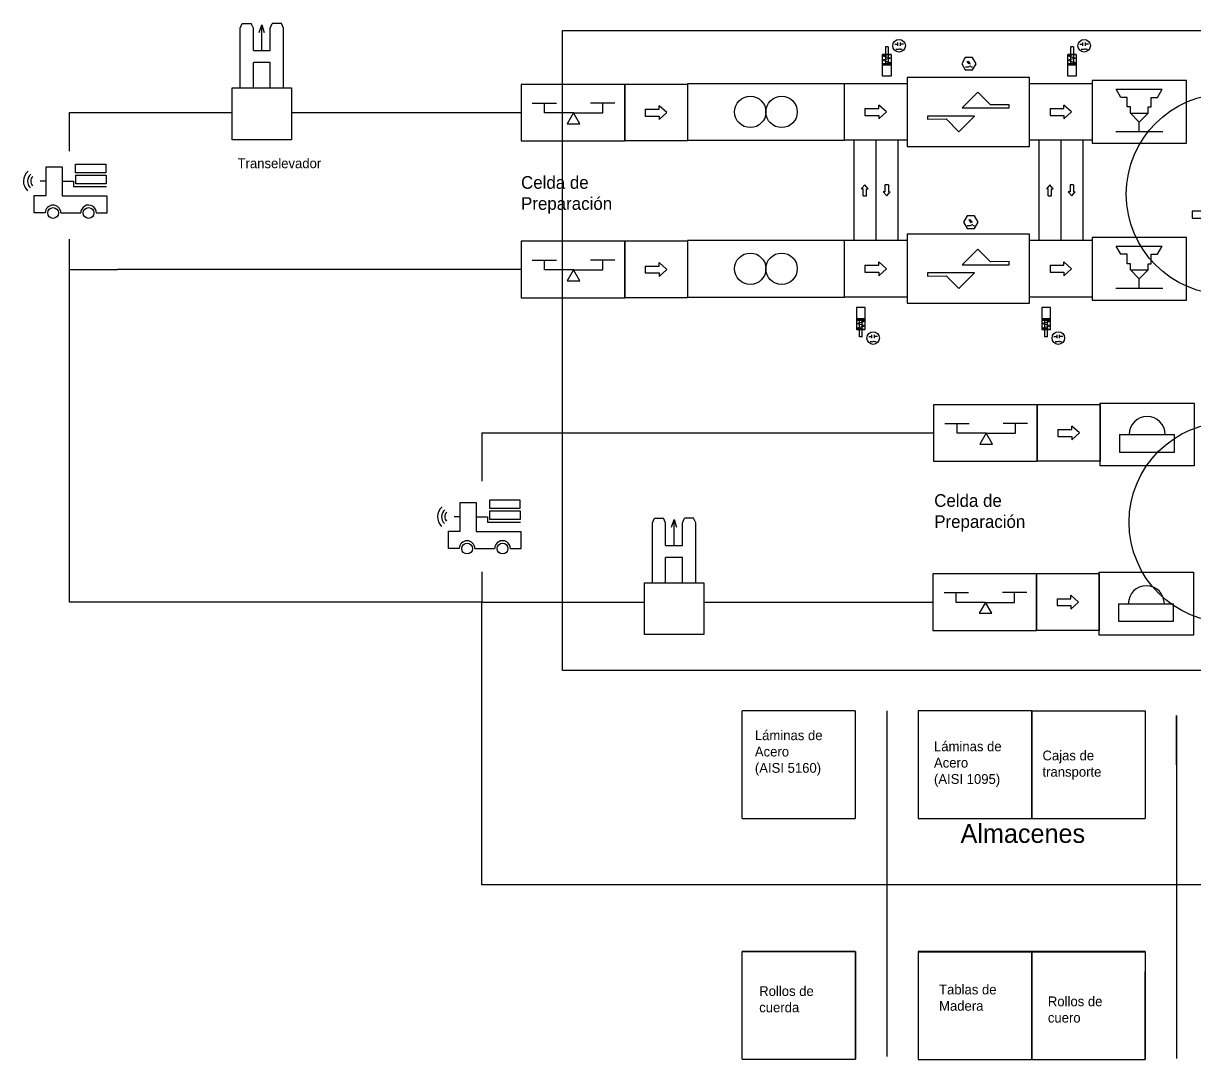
# Model space of a CAD drawing. Header units: millimetres. Extents: x -31479 to 30233, y -6776 to 15198.
# Drawn here: x -31479 to -12816, y -6776 to 9738 of the extents above; entities that cross this region are included whole.
import ezdxf

# ---------------------------------------------------------------- set-up
doc = ezdxf.new("R2010")
doc.units = ezdxf.units.MM
doc.header["$LTSCALE"] = 0.4
for name, color, linetype in [('01 Contornos vistos 0.35', 150, 'Continuous'), ('Almacenaje', 80, 'Continuous'), ('Celdas', 200, 'Continuous'), ('Maquina', 82, 'Continuous'), ('Robots', 80, 'Continuous'), ('Sensores', 211, 'Continuous'), ('Texto2', 7, 'Continuous'), ('TrayTRANS', 20, 'Continuous')]:
    doc.layers.add(name, color=color, linetype=linetype)

msp = doc.modelspace()

# ---------------------------------------------------------------- linework, layer by layer
at = {"layer": '01 Contornos vistos 0.35', "color": 6}
for p, q in [((-17595, 9407), (-17545, 9407)), ((-17545, 9382), (-17545, 9432)), ((-17525, 9328), (-17503, 9341)), ((-17505, 9382), (-17505, 9432)), ((-17455, 9407), (-17505, 9407)), ((-14645, 9407), (-14595, 9407)), ((-14595, 9382), (-14595, 9432)), ((-14575, 9328), (-14553, 9341)), ((-14555, 9382), (-14555, 9432)), ((-14505, 9407), (-14555, 9407)), ((-17575, 9328), (-17525, 9328)), ((-17503, 9328), (-17475, 9328)), ((-14625, 9328), (-14575, 9328)), ((-14553, 9328), (-14525, 9328)), ((-16439, 9122), (-16425, 9117)), ((-16419, 9122), (-16405, 9117)), ((-16408, 6598), (-16394, 6593)), ((-16388, 6598), (-16374, 6593)), ((-18008, 4748), (-17958, 4748)), ((-17988, 4669), (-17938, 4669)), ((-17958, 4723), (-17958, 4773)), ((-17938, 4669), (-17916, 4681)), ((-17918, 4723), (-17918, 4773)), ((-17868, 4748), (-17918, 4748)), ((-17916, 4669), (-17888, 4669)), ((-15058, 4748), (-15008, 4748)), ((-15038, 4669), (-14988, 4669)), ((-15008, 4723), (-15008, 4773)), ((-14988, 4669), (-14966, 4681)), ((-14968, 4723), (-14968, 4773)), ((-14918, 4748), (-14968, 4748)), ((-14966, 4669), (-14938, 4669))]:
    msp.add_line(p, q, dxfattribs=at)
at = {"layer": '01 Contornos vistos 0.35', "color": 2}
for p, q in [((-16272, 8643), (-16522, 8393)), ((-16272, 8643), (-16070, 8441)), ((-13989, 8559), (-14064, 8689)), ((-14064, 8689), (-13331, 8689)), ((-13406, 8559), (-13331, 8689)), ((-15772, 8443), (-16070, 8441)), ((-15772, 8393), (-15772, 8443)), ((-13889, 8559), (-13989, 8559)), ((-13889, 8409), (-13889, 8559)), ((-13839, 8409), (-13889, 8409)), ((-13839, 8309), (-13839, 8409)), ((-13556, 8309), (-13556, 8409)), ((-13556, 8409), (-13506, 8409)), ((-13506, 8409), (-13506, 8559)), ((-13506, 8559), (-13406, 8559)), ((-16822, 8262), (-17072, 8262)), ((-17072, 8262), (-17072, 8212)), ((-17072, 8212), (-16775, 8215)), ((-16322, 8262), (-16822, 8262)), ((-16572, 8012), (-16775, 8215)), ((-16572, 8012), (-16322, 8262)), ((-16522, 8393), (-16022, 8393)), ((-16022, 8393), (-15772, 8393)), ((-13697, 8167), (-13839, 8309)), ((-13839, 8309), (-13556, 8309)), ((-13697, 8167), (-13556, 8309)), ((-13697, 8017), (-13697, 8167)), ((-14072, 8017), (-13322, 8017)), ((-13989, 6059), (-14064, 6189)), ((-14064, 6189), (-13331, 6189)), ((-13406, 6059), (-13331, 6189)), ((-16272, 6143), (-16522, 5893)), ((-16272, 6143), (-16070, 5941)), ((-13889, 6059), (-13989, 6059)), ((-13889, 5909), (-13889, 6059)), ((-13506, 5909), (-13506, 6059)), ((-13506, 6059), (-13406, 6059)), ((-16522, 5893), (-16022, 5893)), ((-15772, 5943), (-16070, 5941)), ((-16022, 5893), (-15772, 5893)), ((-15772, 5893), (-15772, 5943)), ((-13839, 5909), (-13889, 5909)), ((-13839, 5809), (-13839, 5909)), ((-13697, 5667), (-13839, 5809)), ((-13839, 5809), (-13556, 5809)), ((-13697, 5667), (-13556, 5809)), ((-13556, 5809), (-13556, 5909)), ((-13556, 5909), (-13506, 5909)), ((-16822, 5762), (-17072, 5762)), ((-17072, 5762), (-17072, 5712)), ((-17072, 5712), (-16775, 5715)), ((-16322, 5762), (-16822, 5762)), ((-16572, 5512), (-16775, 5715)), ((-16572, 5512), (-16322, 5762)), ((-13697, 5517), (-13697, 5667)), ((-14072, 5517), (-13322, 5517))]:
    msp.add_line(p, q, dxfattribs=at)
at = {"layer": '01 Contornos vistos 0.35', "color": 240, "true_color": 0xed1f24}
for p, q in [((-30745, 8316), (-29981, 8316)), ((-30745, 7702), (-30745, 8316)), ((-30745, 5816), (-30745, 6298)), ((-30745, 4045), (-30745, 6214)), ((-30745, 5816), (-29981, 5816)), ((-24175, 3212), (-16974, 3212)), ((-24175, 3212), (-24175, 2442)), ((-24175, 998), (-24175, 515)), ((-24175, 515), (-21584, 515)), ((-20639, 515), (-16987, 515)), ((-17721, -1218), (-17721, -2934))]:
    msp.add_line(p, q, dxfattribs=at)
at = {"layer": '01 Contornos vistos 0.35'}
for p, q in [((-30647, 7357), (-30647, 7495)), ((-30647, 7495), (-30165, 7495)), ((-30165, 7495), (-30165, 7357)), ((-31115, 6996), (-31115, 7451)), ((-31115, 7451), (-30861, 7451)), ((-30861, 7451), (-30861, 6992)), ((-30649, 7318), (-30160, 7318)), ((-30165, 7357), (-30647, 7357)), ((-30642, 7181), (-30642, 7318)), ((-30160, 7318), (-30160, 7181)), ((-31115, 7223), (-31214, 7223)), ((-30861, 7222), (-30684, 7222)), ((-30684, 7222), (-30684, 7140)), ((-30684, 7140), (-30158, 7140)), ((-30160, 7181), (-30642, 7181)), ((-31306, 6717), (-31306, 6996)), ((-31306, 6996), (-31115, 6996)), ((-30861, 6992), (-30151, 6992)), ((-30151, 6992), (-30151, 6714)), ((-31131, 6717), (-31306, 6717)), ((-30882, 6717), (-30567, 6717)), ((-30151, 6714), (-30315, 6714)), ((-14322, 3662), (-14322, 2762)), ((-24517, 1646), (-24517, 2101)), ((-24517, 2101), (-24263, 2101)), ((-24263, 2101), (-24263, 1643)), ((-24049, 2008), (-24049, 2145)), ((-24049, 2145), (-23567, 2145)), ((-23567, 2145), (-23567, 2008)), ((-24517, 1874), (-24616, 1874)), ((-24263, 1872), (-24086, 1872)), ((-24086, 1872), (-24086, 1790)), ((-24051, 1968), (-23563, 1968)), ((-23567, 2008), (-24049, 2008)), ((-24045, 1831), (-24045, 1968)), ((-23563, 1968), (-23563, 1831)), ((-24086, 1790), (-23560, 1790)), ((-23563, 1831), (-24045, 1831)), ((-24708, 1368), (-24708, 1646)), ((-24708, 1646), (-24517, 1646)), ((-24263, 1643), (-23553, 1643)), ((-23553, 1643), (-23553, 1365)), ((-24534, 1368), (-24708, 1368)), ((-24284, 1368), (-23970, 1368)), ((-23553, 1365), (-23717, 1365)), ((-14335, 965), (-14335, 65))]:
    msp.add_line(p, q, dxfattribs=at)
at = {"layer": '01 Contornos vistos 0.35', "color": 1}
for p, q in [((-30745, 515), (-30745, 4045)), ((-24175, 515), (-30745, 515)), ((-24175, -3991), (-24175, 515)), ((-13104, -2076), (-13104, -1294)), ((-13104, -1294), (-13104, -6756)), ((-17721, -2934), (-17721, -6724)), ((-10714, -3991), (-24175, -3991))]:
    msp.add_line(p, q, dxfattribs=at)
at = {"layer": '01 Contornos vistos 0.35', "color": 40, "true_color": 0xf8d731}
for p, q in [((-14322, 2687), (-14322, 3687)), ((-14322, 3687), (-12822, 3687)), ((-12822, 3687), (-12822, 2687)), ((-14015, 3187), (-13137, 3187)), ((-14015, 3187), (-14015, 2906)), ((-13137, 2906), (-13137, 3187)), ((-14015, 2906), (-13137, 2906)), ((-12822, 2687), (-14322, 2687)), ((-14335, -10), (-14335, 990)), ((-14335, 990), (-12835, 990)), ((-12835, 990), (-12835, -10)), ((-14029, 490), (-13150, 490)), ((-14029, 490), (-14029, 210)), ((-13150, 210), (-13150, 490)), ((-14029, 210), (-13150, 210)), ((-12835, -10), (-14335, -10))]:
    msp.add_line(p, q, dxfattribs=at)
at = {"layer": '01 Contornos vistos 0.35', "color": 85, "true_color": 0x58ba48}
msp.add_line((-20028, -6767), (-20028, -6535), dxfattribs=at)
at = {"layer": '01 Contornos vistos 0.35', "color": 6}
for points in [[(-22891, 4528), (-22891, 9628), (-5276, 9628), (-5276, 4528)], [(-5294, 4523), (-5294, -577), (-22891, -577), (-22891, 4523)]]:
    msp.add_lwpolyline(points, dxfattribs=at)
at = {"layer": '01 Contornos vistos 0.35', "color": 2}
for points in [[(-20897, 7878), (-18397, 7878), (-18397, 8778), (-20897, 8778)], [(-17397, 7778), (-15447, 7778), (-15447, 8878), (-17397, 8878)], [(-14447, 7828), (-12947, 7828), (-12947, 8828), (-14447, 8828)], [(-17397, 5278), (-15447, 5278), (-15447, 6378), (-17397, 6378)], [(-20897, 5378), (-18397, 5378), (-18397, 6278), (-20897, 6278)], [(-14447, 5328), (-12947, 5328), (-12947, 6328), (-14447, 6328)]]:
    msp.add_lwpolyline(points, close=True, dxfattribs=at)
at = {"layer": '01 Contornos vistos 0.35', "color": 6}
for centre in [(-17525, 9382), (-14575, 9382), (-17938, 4723), (-14988, 4723)]:
    msp.add_circle(centre, 100, dxfattribs=at)
at = {"layer": '01 Contornos vistos 0.35', "color": 1}
for centre in [(-12304, 7017), (-12259, 1788)]:
    msp.add_circle(centre, 1600, dxfattribs=at)
at = {"layer": '01 Contornos vistos 0.35', "color": 2}
for centre in [(-19897, 8328), (-19397, 8328), (-19897, 5828), (-19397, 5828)]:
    msp.add_circle(centre, 250, dxfattribs=at)
at = {"layer": '01 Contornos vistos 0.35'}
for centre in [(-31007, 6717), (-30441, 6717), (-24409, 1368), (-23843, 1368)]:
    msp.add_circle(centre, 85.7, dxfattribs=at)
for centre, radius, start, end in [((-31264, 7223), 215, 131.4859, 225.1419), ((-31264, 7223), 149, 131.4859, 225.1419), ((-31264, 7223), 99.6, 131.4859, 225.1419), ((-31007, 6717), 125, 0, 180), ((-30441, 6717), 126, 358.6664, 180), ((-24666, 1874), 215, 131.4859, 225.1419), ((-24666, 1874), 149, 131.4859, 225.1419), ((-24666, 1874), 99.6, 131.4859, 225.1419), ((-23843, 1368), 126, 358.6664, 180), ((-24409, 1368), 125, 0, 180)]:
    msp.add_arc(centre, radius, start, end, dxfattribs=at)
at = {"layer": '01 Contornos vistos 0.35', "color": 40, "true_color": 0xf8d731}
for centre in [(-13572, 3187), (-13585, 490)]:
    msp.add_arc(centre, 287, 0, 180, dxfattribs=at)
at = {"layer": 'Almacenaje'}
for p, q in [((-23549, 8766), (-23549, 7866)), ((-21897, 8766), (-23549, 8766)), ((-21897, 7866), (-21897, 8766)), ((-23549, 7866), (-21897, 7866)), ((-23549, 6266), (-23549, 5366)), ((-21897, 6266), (-23549, 6266)), ((-21897, 5366), (-21897, 6266)), ((-23549, 5366), (-21897, 5366)), ((-16974, 3662), (-16974, 2762)), ((-15322, 3662), (-16974, 3662)), ((-15322, 2762), (-15322, 3662)), ((-16974, 2762), (-15322, 2762)), ((-16987, 965), (-16987, 65)), ((-15335, 965), (-16987, 965)), ((-15335, 65), (-15335, 965)), ((-16987, 65), (-15335, 65)), ((-18223, -1218), (-20028, -1218)), ((-15411, -1218), (-17219, -1218)), ((-20028, -2934), (-18223, -2934)), ((-17219, -2934), (-15411, -2934)), ((-15411, -2934), (-13606, -2934)), ((-18223, -5054), (-20028, -5054)), ((-15411, -5054), (-17219, -5054)), ((-13606, -5054), (-15411, -5054)), ((-20028, -6767), (-18221, -6767)), ((-17219, -6776), (-15411, -6776)), ((-15411, -6776), (-13604, -6776))]:
    msp.add_line(p, q, dxfattribs=at)
for points in [[(-20028, -2934), (-20028, -1218)], [(-18223, -1218), (-18223, -2934)], [(-17219, -1218), (-17219, -2934)], [(-15411, -2934), (-15411, -1218), (-13606, -1218), (-13606, -2934)], [(-15411, -1218), (-15411, -2934)], [(-15411, -2934), (-15411, -1218)], [(-20028, -5051), (-18221, -5051), (-18221, -6767)], [(-20028, -6535), (-20028, -5054)], [(-17219, -5060), (-15411, -5060), (-15411, -6776)], [(-15411, -5054), (-15411, -6535)], [(-15411, -6535), (-15411, -5054)], [(-15411, -5060), (-13604, -5060), (-13604, -6776)], [(-13606, -5054), (-13606, -6776)], [(-18221, -6767), (-18221, -5362)], [(-15411, -6776), (-15411, -5370)], [(-13604, -6776), (-13604, -5370)]]:
    msp.add_lwpolyline(points, dxfattribs=at)
at = {"layer": 'Almacenaje', "color": 85, "true_color": 0x58ba48}
for points in [[(-18223, -5051), (-18223, -6767)], [(-17219, -5054), (-17219, -6776)]]:
    msp.add_lwpolyline(points, dxfattribs=at)
at = {"layer": 'Maquina'}
for p, q in [((-28026, 9662), (-27994, 9738)), ((-27994, 9738), (-27848, 9738)), ((-27815, 9662), (-27848, 9738)), ((-27721, 9593), (-27681, 9715)), ((-27681, 9305), (-27681, 9715)), ((-27681, 9715), (-27641, 9593)), ((-27546, 9662), (-27514, 9738)), ((-27368, 9738), (-27514, 9738)), ((-27336, 9662), (-27368, 9738)), ((-28026, 8709), (-28026, 9662)), ((-27815, 9305), (-27815, 9662)), ((-27546, 9305), (-27546, 9662)), ((-27336, 8709), (-27336, 9662)), ((-27815, 9305), (-27546, 9305)), ((-27815, 8709), (-27815, 9113)), ((-27546, 9113), (-27815, 9113)), ((-27546, 8709), (-27546, 9113)), ((-17397, 8778), (-18397, 8778)), ((-14447, 8778), (-15447, 8778)), ((-20897, 8766), (-21897, 8766)), ((-21897, 8766), (-21897, 7866)), ((-20897, 7866), (-21897, 7866)), ((-17397, 7878), (-18397, 7878)), ((-18247, 7878), (-18247, 6278)), ((-17897, 7878), (-17897, 6278)), ((-17547, 7878), (-17547, 6278)), ((-14447, 7878), (-15447, 7878)), ((-15297, 7878), (-15297, 6278)), ((-14947, 7878), (-14947, 6278)), ((-14597, 7878), (-14597, 6278)), ((-20897, 6266), (-21897, 6266)), ((-21897, 6266), (-21897, 5366)), ((-21897, 6266), (-21897, 5366)), ((-17397, 6278), (-18397, 6278)), ((-14447, 6278), (-15447, 6278)), ((-20897, 5366), (-21897, 5366)), ((-17397, 5378), (-18397, 5378)), ((-14447, 5378), (-15447, 5378)), ((-14322, 3662), (-15322, 3662)), ((-15322, 3662), (-15322, 2762)), ((-15322, 3662), (-15322, 2762)), ((-14322, 2762), (-15322, 2762)), ((-21456, 1777), (-21424, 1853)), ((-21456, 824), (-21456, 1777)), ((-21424, 1853), (-21278, 1853)), ((-21246, 1777), (-21278, 1853)), ((-21246, 1420), (-21246, 1777)), ((-21151, 1708), (-21111, 1830)), ((-21111, 1420), (-21111, 1830)), ((-21111, 1830), (-21071, 1708)), ((-20977, 1777), (-20944, 1853)), ((-20977, 1420), (-20977, 1777)), ((-20799, 1853), (-20944, 1853)), ((-20766, 1777), (-20799, 1853)), ((-20766, 824), (-20766, 1777)), ((-21246, 1420), (-20977, 1420)), ((-21246, 824), (-21246, 1228)), ((-20977, 1228), (-21246, 1228)), ((-20977, 824), (-20977, 1228)), ((-14335, 965), (-15335, 965)), ((-15335, 965), (-15335, 65)), ((-15335, 965), (-15335, 65)), ((-14335, 65), (-15335, 65))]:
    msp.add_line(p, q, dxfattribs=at)
for points in [[(-28153, 8709), (-27208, 8709), (-27208, 7883), (-28153, 7883)], [(-21584, 824), (-20639, 824), (-20639, -2), (-21584, -2)]]:
    msp.add_lwpolyline(points, close=True, dxfattribs=at)
at = {"layer": 'Robots'}
for p, q in [((-12561, 6746), (-12855, 6746)), ((-12855, 6746), (-12855, 6635)), ((-12855, 6635), (-11753, 6635))]:
    msp.add_line(p, q, dxfattribs=at)
at = {"layer": 'Sensores'}
for p, q in [((-17741, 9365), (-17741, 9096)), ((-17698, 9365), (-17741, 9365)), ((-17698, 9365), (-17698, 9096)), ((-14791, 9365), (-14791, 9096)), ((-14748, 9365), (-14791, 9365)), ((-14748, 9365), (-14748, 9096)), ((-17651, 9245), (-17788, 9223)), ((-17788, 9223), (-17651, 9185)), ((-17651, 9185), (-17788, 9150)), ((-17788, 9150), (-17651, 9112)), ((-14701, 9245), (-14838, 9223)), ((-14838, 9223), (-14701, 9185)), ((-14701, 9185), (-14838, 9150)), ((-14838, 9150), (-14701, 9112)), ((-17651, 9112), (-17780, 9096)), ((-17659, 9096), (-17780, 9096)), ((-14701, 9112), (-14830, 9096)), ((-14709, 9096), (-14830, 9096)), ((-23371, 8467), (-22983, 8467)), ((-23177, 8312), (-23177, 8467)), ((-22053, 8467), (-22441, 8467)), ((-22247, 8312), (-22247, 8467)), ((-22712, 8312), (-23177, 8312)), ((-22712, 8312), (-22247, 8312)), ((-23371, 5967), (-22983, 5967)), ((-23177, 5812), (-23177, 5967)), ((-22712, 5812), (-23177, 5812)), ((-22712, 5812), (-22247, 5812)), ((-22053, 5967), (-22441, 5967)), ((-22247, 5812), (-22247, 5967)), ((-18201, 4955), (-18063, 4994)), ((-18063, 4921), (-18201, 4955)), ((-18201, 4882), (-18063, 4921)), ((-18063, 4860), (-18201, 4882)), ((-18071, 5010), (-18193, 5010)), ((-18063, 4994), (-18193, 5010)), ((-18154, 4741), (-18154, 5010)), ((-18111, 4741), (-18111, 5010)), ((-15251, 4955), (-15113, 4994)), ((-15113, 4921), (-15251, 4955)), ((-15251, 4882), (-15113, 4921)), ((-15113, 4860), (-15251, 4882)), ((-15121, 5010), (-15243, 5010)), ((-15113, 4994), (-15243, 5010)), ((-15204, 4741), (-15204, 5010)), ((-15161, 4741), (-15161, 5010)), ((-18111, 4741), (-18154, 4741)), ((-15161, 4741), (-15204, 4741)), ((-16795, 3363), (-16408, 3363)), ((-16602, 3208), (-16602, 3363)), ((-15478, 3363), (-15865, 3363)), ((-15672, 3208), (-15672, 3363)), ((-16137, 3208), (-16602, 3208)), ((-16137, 3208), (-15672, 3208)), ((-16809, 666), (-16421, 666)), ((-16615, 511), (-16615, 666)), ((-15491, 666), (-15879, 666)), ((-15685, 511), (-15685, 666)), ((-16150, 511), (-16615, 511)), ((-16150, 511), (-15685, 511))]:
    msp.add_line(p, q, dxfattribs=at)
at = {"layer": 'Sensores', "color": 6}
for p, q in [((-16469, 9045), (-16418, 9045)), ((-16446, 9138), (-16425, 9117)), ((-16439, 9122), (-16418, 9101)), ((-16426, 9138), (-16405, 9117)), ((-16419, 9122), (-16398, 9101)), ((-16418, 9045), (-16381, 9066)), ((-16381, 9045), (-16355, 9045)), ((-16415, 6614), (-16394, 6593)), ((-16408, 6598), (-16387, 6576)), ((-16395, 6614), (-16374, 6593)), ((-16388, 6598), (-16367, 6576)), ((-16387, 6520), (-16350, 6541)), ((-16438, 6520), (-16387, 6520)), ((-16350, 6520), (-16324, 6520))]:
    msp.add_line(p, q, dxfattribs=at)
at = {"layer": 'Sensores'}
for points in [[(-17651, 9245), (-17651, 8897), (-17788, 8897), (-17788, 9245)], [(-17788, 9245), (-17788, 9245), (-17651, 9245), (-17651, 9245)], [(-14701, 9245), (-14701, 8897), (-14838, 8897), (-14838, 9245)], [(-14838, 9245), (-14838, 9245), (-14701, 9245), (-14701, 9245)], [(-17659, 9096), (-17659, 9073), (-17780, 9073), (-17780, 9096)], [(-14709, 9096), (-14709, 9073), (-14830, 9073), (-14830, 9096)], [(-22712, 8312), (-22813, 8138), (-22611, 8138)], [(-22712, 5812), (-22813, 5638), (-22611, 5638)], [(-18063, 4860), (-18063, 5209), (-18201, 5209), (-18201, 4860)], [(-15113, 4860), (-15113, 5209), (-15251, 5209), (-15251, 4860)], [(-18201, 4860), (-18201, 4860), (-18063, 4860), (-18063, 4860)], [(-18071, 5010), (-18071, 5032), (-18193, 5032), (-18193, 5010)], [(-15251, 4860), (-15251, 4860), (-15113, 4860), (-15113, 4860)], [(-15121, 5010), (-15121, 5032), (-15243, 5032), (-15243, 5010)], [(-16137, 3208), (-16237, 3033), (-16036, 3033)], [(-16150, 511), (-16251, 337), (-16049, 337)]]:
    msp.add_lwpolyline(points, close=True, dxfattribs=at)
at = {"layer": 'Sensores', "color": 6}
for points in [[(-16470, 8996), (-16355, 8996), (-16297, 9095), (-16355, 9195), (-16470, 9195), (-16527, 9095)], [(-16415, 9104), (-16421, 9098), (-16412, 9095)], [(-16395, 9104), (-16401, 9098), (-16392, 9095)], [(-16439, 6471), (-16324, 6471), (-16266, 6571), (-16324, 6670), (-16439, 6670), (-16497, 6571)], [(-16384, 6580), (-16391, 6573), (-16381, 6571)], [(-16364, 6580), (-16371, 6573), (-16361, 6571)]]:
    msp.add_lwpolyline(points, close=True, dxfattribs=at)
at = {"layer": 'Texto2'}
for p, q in [((-21349, 8371), (-21349, 8426)), ((-21226, 8316), (-21349, 8426)), ((-17849, 8383), (-17849, 8438)), ((-17726, 8328), (-17849, 8438)), ((-14899, 8383), (-14899, 8438)), ((-14776, 8328), (-14899, 8438)), ((-21569, 8371), (-21569, 8261)), ((-21569, 8371), (-21349, 8371)), ((-21569, 8261), (-21349, 8261)), ((-21349, 8206), (-21226, 8316)), ((-21349, 8261), (-21349, 8206)), ((-18069, 8383), (-18069, 8273)), ((-18069, 8383), (-17849, 8383)), ((-18069, 8273), (-17849, 8273)), ((-17849, 8218), (-17726, 8328)), ((-17849, 8273), (-17849, 8218)), ((-15119, 8383), (-15119, 8273)), ((-15119, 8383), (-14899, 8383)), ((-15119, 8273), (-14899, 8273)), ((-14899, 8218), (-14776, 8328)), ((-14899, 8273), (-14899, 8218)), ((-18072, 7164), (-18128, 7102)), ((-18100, 7102), (-18128, 7102)), ((-18100, 6992), (-18100, 7102)), ((-18017, 7102), (-18072, 7164)), ((-18045, 6992), (-18045, 7102)), ((-18045, 7102), (-18017, 7102)), ((-17695, 7164), (-17750, 7164)), ((-17750, 7164), (-17750, 7054)), ((-17695, 7164), (-17695, 7054)), ((-15122, 7164), (-15178, 7102)), ((-15150, 7102), (-15178, 7102)), ((-15150, 6992), (-15150, 7102)), ((-15067, 7102), (-15122, 7164)), ((-15095, 6992), (-15095, 7102)), ((-15095, 7102), (-15067, 7102)), ((-14745, 7164), (-14800, 7164)), ((-14800, 7164), (-14800, 7054)), ((-14745, 7164), (-14745, 7054)), ((-18100, 6992), (-18045, 6992)), ((-17750, 7054), (-17778, 7054)), ((-17778, 7054), (-17722, 6992)), ((-17722, 6992), (-17667, 7054)), ((-17695, 7054), (-17667, 7054)), ((-15150, 6992), (-15095, 6992)), ((-14800, 7054), (-14828, 7054)), ((-14828, 7054), (-14772, 6992)), ((-14772, 6992), (-14717, 7054)), ((-14745, 7054), (-14717, 7054)), ((-21569, 5871), (-21569, 5761)), ((-21569, 5871), (-21349, 5871)), ((-21349, 5871), (-21349, 5926)), ((-21226, 5816), (-21349, 5926)), ((-21349, 5706), (-21226, 5816)), ((-18069, 5883), (-18069, 5773)), ((-18069, 5883), (-17849, 5883)), ((-17849, 5883), (-17849, 5938)), ((-17726, 5828), (-17849, 5938)), ((-17849, 5718), (-17726, 5828)), ((-15119, 5883), (-15119, 5773)), ((-15119, 5883), (-14899, 5883)), ((-14899, 5883), (-14899, 5938)), ((-14776, 5828), (-14899, 5938)), ((-14899, 5718), (-14776, 5828)), ((-21569, 5761), (-21349, 5761)), ((-21349, 5761), (-21349, 5706)), ((-18069, 5773), (-17849, 5773)), ((-17849, 5773), (-17849, 5718)), ((-15119, 5773), (-14899, 5773)), ((-14899, 5773), (-14899, 5718)), ((-14994, 3267), (-14994, 3157)), ((-14994, 3267), (-14774, 3267)), ((-14774, 3267), (-14774, 3322)), ((-14650, 3212), (-14774, 3322)), ((-14774, 3101), (-14650, 3212)), ((-14994, 3157), (-14774, 3157)), ((-14774, 3157), (-14774, 3101)), ((-15007, 570), (-15007, 460)), ((-15007, 570), (-14787, 570)), ((-14787, 570), (-14787, 625)), ((-14664, 515), (-14787, 625)), ((-15007, 460), (-14787, 460)), ((-14787, 405), (-14664, 515)), ((-14787, 460), (-14787, 405))]:
    msp.add_line(p, q, dxfattribs=at)
at = {"layer": 'TrayTRANS'}
for p, q in [((-29981, 8316), (-28153, 8316)), ((-27208, 8316), (-26367, 8316)), ((-26367, 8316), (-23549, 8316)), ((-25898, 5816), (-29981, 5816)), ((-23549, 5816), (-25898, 5816))]:
    msp.add_line(p, q, dxfattribs=at)

# ---------------------------------------------------------------- texts
at = {"layer": 'Celdas', "attachment_point": 1}
for s, insert, char_height in [('Celda de Preparación', (-23549, 7304), 201.25), ('Celda de Preparación', (-16965, 2235), 201.25), ('Almacenes', (-16545, -3022), 300)]:
    msp.add_mtext_dynamic_manual_height_columns(s, width=2170, gutter_width=1006, heights=[0], dxfattribs=dict(at, insert=insert, char_height=char_height))
at = {"layer": 'Texto2', "attachment_point": 1}
for s, insert, char_height in [('Transelevador', (-28067, 7587), 155.97), ('Láminas de\\PAcero \\P(AISI 5160)', (-19823, -1529), 155.97), ('Láminas de\\PAcero \\P(AISI 1095)', (-16969, -1706), 155.97), ('Cajas de \\Ptransporte', (-15240, -1851), 156), ('Rollos de \\Pcuerda', (-19754, -5606), 156), ('Tablas de\\PMadera', (-16888, -5581), 156), ('Rollos de \\Pcuero', (-15154, -5770), 156)]:
    msp.add_mtext(s, dxfattribs=dict(at, insert=insert, char_height=char_height))

doc.saveas('drawing.dxf')
